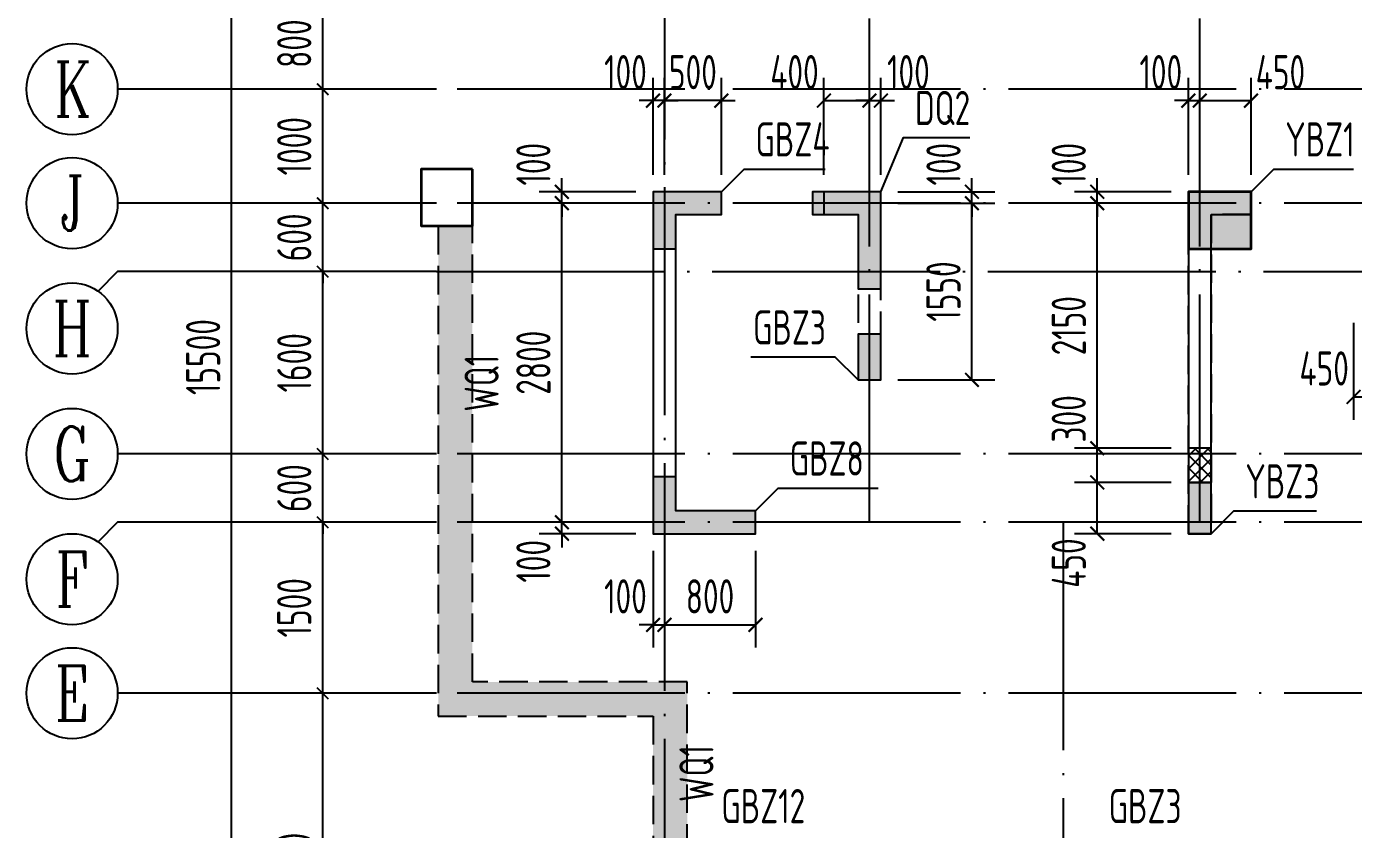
# Model space of a CAD drawing. Extents: x -812054 to 22247, y -644080 to 1003627.
# Drawn here: x -485856 to -474207, y -146576 to -139531 of the extents above; entities that cross this region are included whole.
import ezdxf
from ezdxf.enums import TextEntityAlignment as Align

# ---------------------------------------------------------------- set-up
doc = ezdxf.new("R2010")
doc.units = 0
doc.header["$LTSCALE"] = 1000
doc.linetypes.add('__DASH', pattern=[0.35, 0.25, -0.1])
doc.linetypes.add('DOTE', pattern=[2.42, 2, -0.2, 0.02, -0.2])
doc.layers.get('0').update_dxf_attribs({"linetype": 'CONTINUOUS'})
doc.layers.get('DEFPOINTS').update_dxf_attribs({"linetype": 'CONTINUOUS'})
for name, color, linetype in [('0z-约束构件', 1, 'CONTINUOUS'), ('A-AXIS', 1, 'CONTINUOUS'), ('A-DOTE', 10, 'DOTE'), ('AXIS_NUM', 7, 'CONTINUOUS'), ('COLU_DE_TEXT', 7, 'CONTINUOUS'), ('LABEL', 1, 'CONTINUOUS'), ('S-Q墙填充', 252, 'CONTINUOUS'), ('S-Q墙实线', 6, 'CONTINUOUS'), ('S-Q墙标注', 3, 'CONTINUOUS'), ('S-X详图填充', 252, 'CONTINUOUS'), ('S-X详图实线', 4, 'CONTINUOUS'), ('S-Y一般标注', 3, 'CONTINUOUS'), ('S-Z柱实线', 6, 'CONTINUOUS')]:
    doc.layers.add(name, color=color, linetype=linetype)
doc.styles.add('TSSD_Axis', font='complex.shx', dxfattribs={"width": 0.7, "bigfont": 'hztxt.shx'})
doc.styles.add('TSSD_DIMENSION', font='Tssdeng.shx', dxfattribs={"width": 0.7, "bigfont": 'tssdchn.shx'})
doc.styles.add('TSSD_REIN', font='tssdeng.shx', dxfattribs={"width": 0.7, "height": 300, "bigfont": 'tssdchn.shx'})
doc.styles.add('结构文字', font='zstxt.shx', dxfattribs={"width": 0.7, "bigfont": 'zshz.shx'})
doc.dimstyles.new('STRUCK', dxfattribs={"dimtxt": 400, "dimasz": 121, "dimexe": 200, "dimexo": 150, "dimgap": 115, "dimtad": 1, "dimdec": 0, "dimdsep": 46, "dimtxsty": '结构文字', "dimblk": 'ARCHTICK', "dimcen": 400, "dimclrd": 3, "dimclre": 3, "dimclrt": 7, "dimadec": 0, "dimazin": 0, "dimtfac": 1, "dimtdec": 0, "dimtix": 1, "dimtmove": 2, "dimatfit": 3, "dimldrblk": '_DIMX', "dimfxl": 1, "dimtolj": 1, "dimtzin": 0, "dimarcsym": 0})
doc.dimstyles.new('TSSD_100_100', dxfattribs={"dimtxt": 300, "dimasz": 100, "dimexe": 100, "dimexo": 250, "dimgap": 100, "dimtad": 1, "dimdec": 0, "dimzin": 0, "dimdsep": 46, "dimtxsty": 'TSSD_DIMENSION', "dimblk": 'ARCHTICK', "dimcen": 0, "dimdle": 100, "dimclrt": 7, "dimadec": 0, "dimazin": 0, "dimtfac": 1, "dimtdec": 0, "dimtix": 1, "dimtmove": 2, "dimatfit": 3, "dimldrblk": 'ARCHTICK', "dimfxl": 1, "dimtolj": 1, "dimtzin": 0, "dimarcsym": 0})

# ---------------------------------------------------------------- blocks, each defined once
blk = doc.blocks.new('ts_axno')
at = {"color": 0, "linetype": 'ByBlock', "lineweight": -2}
blk.add_circle((0, 0), 0.5, dxfattribs=at)
at = {"color": 0, "linetype": 'ByBlock', "lineweight": -2, "style": 'TSSD_Axis', "width": 0.7}
blk.add_attdef('A', text='', height=0.6, dxfattribs=at).set_placement((0, 0), align=Align.MIDDLE_CENTER)
blk = doc.blocks.new('_ArchTick')
at = {"color": 0, "linetype": 'ByBlock', "const_width": 0.15}
blk.add_lwpolyline([(-0.5, -0.5), (0.5, 0.5)], dxfattribs=at)
blk = doc.blocks.new('*D363')
at = {"layer": 'DEFPOINTS', "color": 0, "transparency": 16777216}
for p in [(205139, 71404), (206139, 71404), (206139, 69904)]:
    blk.add_point(p, dxfattribs=at)
at = {"layer": 'S-Y一般标注', "color": 0, "lineweight": -2, "transparency": 16777216}
for p, q in [((205139, 69804), (205139, 71504)), ((205889, 71404), (205039, 71404)), ((205889, 69904), (205039, 69904))]:
    blk.add_line(p, q, dxfattribs=at)
at = {"layer": 'S-Y一般标注', "color": 0, "lineweight": -2, "transparency": 16777216, "xscale": 100, "yscale": 100, "zscale": 100}
for p, rotation in [((205139, 71404), 90), ((205139, 69904), 270)]:
    blk.add_blockref('_ArchTick', p, dxfattribs=dict(at, rotation=rotation))
at = {"layer": 'S-Y一般标注', "color": 7, "transparency": 16777216, "insert": (204889, 70654), "char_height": 300, "attachment_point": 5, "rotation": 90, "style": 'TSSD_DIMENSION'}
blk.add_mtext('\\A1;1500', dxfattribs=at)
blk = doc.blocks.new('*D364')
at = {"layer": 'DEFPOINTS', "color": 0, "transparency": 16777216}
for p in [(205139, 72004), (206139, 72004), (206139, 71404)]:
    blk.add_point(p, dxfattribs=at)
at = {"layer": 'S-Y一般标注', "color": 0, "lineweight": -2, "transparency": 16777216}
for p, q in [((205889, 72004), (205039, 72004)), ((205139, 72004), (205139, 72104)), ((205139, 71404), (205139, 72004)), ((205889, 71404), (205039, 71404)), ((205139, 71404), (205139, 71304))]:
    blk.add_line(p, q, dxfattribs=at)
at = {"layer": 'S-Y一般标注', "color": 0, "lineweight": -2, "transparency": 16777216, "xscale": 100, "yscale": 100, "zscale": 100}
for p, rotation in [((205139, 72004), 270), ((205139, 71404), 90)]:
    blk.add_blockref('_ArchTick', p, dxfattribs=dict(at, rotation=rotation))
at = {"layer": 'S-Y一般标注', "color": 7, "transparency": 16777216, "insert": (204889, 71704), "char_height": 300, "attachment_point": 5, "rotation": 90, "style": 'TSSD_DIMENSION'}
blk.add_mtext('\\A1;600', dxfattribs=at)
blk = doc.blocks.new('*D365')
at = {"layer": 'DEFPOINTS', "color": 0, "transparency": 16777216}
for p in [(205139, 73604), (206139, 73604), (206139, 72004)]:
    blk.add_point(p, dxfattribs=at)
at = {"layer": 'S-Y一般标注', "color": 0, "lineweight": -2, "transparency": 16777216}
for p, q in [((205139, 71904), (205139, 73704)), ((205889, 73604), (205039, 73604)), ((205889, 72004), (205039, 72004))]:
    blk.add_line(p, q, dxfattribs=at)
at = {"layer": 'S-Y一般标注', "color": 0, "lineweight": -2, "transparency": 16777216, "xscale": 100, "yscale": 100, "zscale": 100}
for p, rotation in [((205139, 73604), 90), ((205139, 72004), 270)]:
    blk.add_blockref('_ArchTick', p, dxfattribs=dict(at, rotation=rotation))
at = {"layer": 'S-Y一般标注', "color": 7, "transparency": 16777216, "insert": (204889, 72804), "char_height": 300, "attachment_point": 5, "rotation": 90, "style": 'TSSD_DIMENSION'}
blk.add_mtext('\\A1;1600', dxfattribs=at)
blk = doc.blocks.new('*D366')
at = {"layer": 'DEFPOINTS', "color": 0, "transparency": 16777216}
for p in [(205139, 74204), (206139, 74204), (206139, 73604)]:
    blk.add_point(p, dxfattribs=at)
at = {"layer": 'S-Y一般标注', "color": 0, "lineweight": -2, "transparency": 16777216}
for p, q in [((205139, 74204), (205139, 74304)), ((205889, 74204), (205039, 74204)), ((205139, 73604), (205139, 74204)), ((205889, 73604), (205039, 73604)), ((205139, 73604), (205139, 73504))]:
    blk.add_line(p, q, dxfattribs=at)
at = {"layer": 'S-Y一般标注', "color": 0, "lineweight": -2, "transparency": 16777216, "xscale": 100, "yscale": 100, "zscale": 100}
for p, rotation in [((205139, 74204), 270), ((205139, 73604), 90)]:
    blk.add_blockref('_ArchTick', p, dxfattribs=dict(at, rotation=rotation))
at = {"layer": 'S-Y一般标注', "color": 7, "transparency": 16777216, "insert": (204889, 73904), "char_height": 300, "attachment_point": 5, "rotation": 90, "style": 'TSSD_DIMENSION'}
blk.add_mtext('\\A1;600', dxfattribs=at)
blk = doc.blocks.new('*D367')
at = {"layer": 'DEFPOINTS', "color": 0, "transparency": 16777216}
for p in [(205139, 75204), (206139, 75204), (206139, 74204)]:
    blk.add_point(p, dxfattribs=at)
at = {"layer": 'S-Y一般标注', "color": 0, "lineweight": -2, "transparency": 16777216}
for p, q in [((205139, 74104), (205139, 75304)), ((205889, 75204), (205039, 75204)), ((205889, 74204), (205039, 74204))]:
    blk.add_line(p, q, dxfattribs=at)
at = {"layer": 'S-Y一般标注', "color": 0, "lineweight": -2, "transparency": 16777216, "xscale": 100, "yscale": 100, "zscale": 100}
for p, rotation in [((205139, 75204), 90), ((205139, 74204), 270)]:
    blk.add_blockref('_ArchTick', p, dxfattribs=dict(at, rotation=rotation))
at = {"layer": 'S-Y一般标注', "color": 7, "transparency": 16777216, "insert": (204889, 74704), "char_height": 300, "attachment_point": 5, "rotation": 90, "style": 'TSSD_DIMENSION'}
blk.add_mtext('\\A1;1000', dxfattribs=at)
blk = doc.blocks.new('*D368')
at = {"layer": 'DEFPOINTS', "color": 0, "transparency": 16777216}
for p in [(204339, 80604), (206139, 80604), (206139, 65104)]:
    blk.add_point(p, dxfattribs=at)
at = {"layer": 'S-Y一般标注', "color": 0, "lineweight": -2, "transparency": 16777216}
for p, q in [((204339, 65004), (204339, 80704)), ((205889, 80604), (204239, 80604)), ((205889, 65104), (204239, 65104))]:
    blk.add_line(p, q, dxfattribs=at)
at = {"layer": 'S-Y一般标注', "color": 0, "lineweight": -2, "transparency": 16777216, "xscale": 100, "yscale": 100, "zscale": 100}
for p, rotation in [((204339, 80604), 90), ((204339, 65104), 270)]:
    blk.add_blockref('_ArchTick', p, dxfattribs=dict(at, rotation=rotation))
at = {"layer": 'S-Y一般标注', "color": 7, "transparency": 16777216, "insert": (204089, 72854), "char_height": 300, "attachment_point": 5, "rotation": 90, "style": 'TSSD_DIMENSION'}
blk.add_mtext('\\A1;15500', dxfattribs=at)
blk = doc.blocks.new('*D369')
at = {"layer": 'DEFPOINTS', "color": 0, "transparency": 16777216}
for p in [(205139, 76004), (206139, 76004), (206139, 75204)]:
    blk.add_point(p, dxfattribs=at)
at = {"layer": 'S-Y一般标注', "color": 0, "lineweight": -2, "transparency": 16777216}
for p, q in [((205139, 75104), (205139, 76104)), ((205889, 76004), (205039, 76004)), ((205889, 75204), (205039, 75204))]:
    blk.add_line(p, q, dxfattribs=at)
at = {"layer": 'S-Y一般标注', "color": 0, "lineweight": -2, "transparency": 16777216, "xscale": 100, "yscale": 100, "zscale": 100}
for p, rotation in [((205139, 76004), 90), ((205139, 75204), 270)]:
    blk.add_blockref('_ArchTick', p, dxfattribs=dict(at, rotation=rotation))
at = {"layer": 'S-Y一般标注', "color": 7, "transparency": 16777216, "insert": (204889, 75604), "char_height": 300, "attachment_point": 5, "rotation": 90, "style": 'TSSD_DIMENSION'}
blk.add_mtext('\\A1;800', dxfattribs=at)
blk = doc.blocks.new('*D373')
at = {"layer": 'DEFPOINTS', "color": 0, "transparency": 16777216}
for p in [(205139, 69904), (206139, 69904), (206139, 66904)]:
    blk.add_point(p, dxfattribs=at)
at = {"layer": 'S-Y一般标注', "color": 0, "lineweight": -2, "transparency": 16777216}
for p, q in [((205889, 69904), (205039, 69904)), ((205139, 66804), (205139, 70004)), ((205889, 66904), (205039, 66904))]:
    blk.add_line(p, q, dxfattribs=at)
at = {"layer": 'S-Y一般标注', "color": 0, "lineweight": -2, "transparency": 16777216, "xscale": 100, "yscale": 100, "zscale": 100}
for p, rotation in [((205139, 69904), 90), ((205139, 66904), 270)]:
    blk.add_blockref('_ArchTick', p, dxfattribs=dict(at, rotation=rotation))
at = {"layer": 'S-Y一般标注', "color": 7, "transparency": 16777216, "insert": (204889, 68404), "char_height": 300, "attachment_point": 5, "rotation": 90, "style": 'TSSD_DIMENSION'}
blk.add_mtext('\\A1;3000', dxfattribs=at)
blk = doc.blocks.new('*D646')
at = {"layer": 'DEFPOINTS', "color": 0, "transparency": 16777216}
for p in [(-481156, -143881), (-480356, -143881), (-480356, -143981)]:
    blk.add_point(p, dxfattribs=at)
at = {"layer": 'S-Q墙标注', "color": 3, "lineweight": -2, "transparency": 16777216}
for p, q in [((-481156, -143881), (-481156, -143760)), ((-480506, -143881), (-481356, -143881)), ((-480506, -143981), (-481356, -143981)), ((-481156, -143981), (-481156, -143881)), ((-481156, -143981), (-481156, -144102))]:
    blk.add_line(p, q, dxfattribs=at)
at = {"layer": 'S-Q墙标注', "color": 3, "lineweight": -2, "transparency": 16777216, "xscale": 121, "yscale": 121, "zscale": 121}
for p, rotation in [((-481156, -143881), 270), ((-481156, -143981), 90)]:
    blk.add_blockref('_ArchTick', p, dxfattribs=dict(at, rotation=rotation))
at = {"layer": 'S-Q墙标注', "color": 7, "transparency": 16777216, "insert": (-481406, -144223), "char_height": 300, "attachment_point": 5, "rotation": 90, "style": 'TSSD_REIN'}
blk.add_mtext('\\A1;100', dxfattribs=at)
blk = doc.blocks.new('_DIMX')
blk.add_line((-150, 0), (150, 0))
at = {"const_width": 50}
blk.add_lwpolyline([(-70, -70), (70, 70)], dxfattribs=at)
blk = doc.blocks.new('*D647')
at = {"layer": 'DEFPOINTS', "color": 0, "transparency": 16777216}
for p in [(-481156, -141081), (-480356, -141081), (-480356, -143881)]:
    blk.add_point(p, dxfattribs=at)
at = {"layer": 'S-Q墙标注', "color": 3, "lineweight": -2, "transparency": 16777216}
for p, q in [((-480506, -141081), (-481356, -141081)), ((-481156, -143881), (-481156, -141081)), ((-480506, -143881), (-481356, -143881))]:
    blk.add_line(p, q, dxfattribs=at)
at = {"layer": 'S-Q墙标注', "color": 3, "lineweight": -2, "transparency": 16777216, "xscale": 121, "yscale": 121, "zscale": 121}
for p, rotation in [((-481156, -141081), 90), ((-481156, -143881), 270)]:
    blk.add_blockref('_ArchTick', p, dxfattribs=dict(at, rotation=rotation))
at = {"layer": 'S-Q墙标注', "color": 7, "transparency": 16777216, "insert": (-481406, -142481), "char_height": 300, "attachment_point": 5, "rotation": 90, "style": 'TSSD_REIN'}
blk.add_mtext('\\A1;2800', dxfattribs=at)
blk = doc.blocks.new('*D648')
at = {"layer": 'DEFPOINTS', "color": 0, "transparency": 16777216}
for p in [(-481156, -140981), (-480356, -140981), (-480356, -141081)]:
    blk.add_point(p, dxfattribs=at)
at = {"layer": 'S-Q墙标注', "color": 3, "lineweight": -2, "transparency": 16777216}
for p, q in [((-481156, -140981), (-481156, -140860)), ((-480506, -140981), (-481356, -140981)), ((-481156, -141081), (-481156, -140981)), ((-480506, -141081), (-481356, -141081)), ((-481156, -141081), (-481156, -141202))]:
    blk.add_line(p, q, dxfattribs=at)
at = {"layer": 'S-Q墙标注', "color": 3, "lineweight": -2, "transparency": 16777216, "xscale": 121, "yscale": 121, "zscale": 121}
for p, rotation in [((-481156, -140981), 270), ((-481156, -141081), 90)]:
    blk.add_blockref('_ArchTick', p, dxfattribs=dict(at, rotation=rotation))
at = {"layer": 'S-Q墙标注', "color": 7, "transparency": 16777216, "insert": (-481406, -140739), "char_height": 300, "attachment_point": 5, "rotation": 90, "style": 'TSSD_REIN'}
blk.add_mtext('\\A1;100', dxfattribs=at)
blk = doc.blocks.new('*D649')
at = {"layer": 'DEFPOINTS', "color": 0, "transparency": 16777216}
for p in [(-480356, -143981), (-480256, -143981), (-480256, -144781)]:
    blk.add_point(p, dxfattribs=at)
at = {"layer": 'S-Q墙标注', "color": 3, "lineweight": -2, "transparency": 16777216}
for p, q in [((-480356, -144131), (-480356, -144981)), ((-480256, -144131), (-480256, -144981)), ((-480356, -144781), (-480477, -144781)), ((-480356, -144781), (-480256, -144781)), ((-480256, -144781), (-480135, -144781))]:
    blk.add_line(p, q, dxfattribs=at)
at = {"layer": 'S-Q墙标注', "color": 3, "lineweight": -2, "transparency": 16777216, "xscale": 121, "yscale": 121, "zscale": 121}
blk.add_blockref('_ArchTick', (-480356, -144781), dxfattribs=at)
at = {"layer": 'S-Q墙标注', "color": 3, "lineweight": -2, "transparency": 16777216, "xscale": 121, "yscale": 121, "zscale": 121, "rotation": 180}
blk.add_blockref('_ArchTick', (-480256, -144781), dxfattribs=at)
at = {"layer": 'S-Q墙标注', "color": 7, "transparency": 16777216, "insert": (-480598, -144531), "char_height": 300, "attachment_point": 5, "style": 'TSSD_REIN'}
blk.add_mtext('\\A1;100', dxfattribs=at)
blk = doc.blocks.new('*D650')
at = {"layer": 'DEFPOINTS', "color": 0, "transparency": 16777216}
for p in [(-480256, -143981), (-479456, -143981), (-479456, -144781)]:
    blk.add_point(p, dxfattribs=at)
at = {"layer": 'S-Q墙标注', "color": 3, "lineweight": -2, "transparency": 16777216}
for p, q in [((-480256, -144131), (-480256, -144981)), ((-479456, -144131), (-479456, -144981)), ((-480256, -144781), (-479456, -144781))]:
    blk.add_line(p, q, dxfattribs=at)
at = {"layer": 'S-Q墙标注', "color": 3, "lineweight": -2, "transparency": 16777216, "xscale": 121, "yscale": 121, "zscale": 121, "rotation": 180}
blk.add_blockref('_ArchTick', (-480256, -144781), dxfattribs=at)
at = {"layer": 'S-Q墙标注', "color": 3, "lineweight": -2, "transparency": 16777216, "xscale": 121, "yscale": 121, "zscale": 121}
blk.add_blockref('_ArchTick', (-479456, -144781), dxfattribs=at)
at = {"layer": 'S-Q墙标注', "color": 7, "transparency": 16777216, "insert": (-479856, -144531), "char_height": 300, "attachment_point": 5, "style": 'TSSD_REIN'}
blk.add_mtext('\\A1;800', dxfattribs=at)
blk = doc.blocks.new('*D653')
at = {"layer": 'DEFPOINTS', "color": 0, "transparency": 16777216}
for p in [(-480256, -140181), (-480256, -140981), (-479756, -140981)]:
    blk.add_point(p, dxfattribs=at)
at = {"layer": 'S-Q墙标注', "color": 3, "lineweight": -2, "transparency": 16777216}
for p, q in [((-480256, -140831), (-480256, -139981)), ((-479756, -140831), (-479756, -139981)), ((-480256, -140181), (-480377, -140181)), ((-479756, -140181), (-480256, -140181)), ((-479756, -140181), (-479635, -140181))]:
    blk.add_line(p, q, dxfattribs=at)
at = {"layer": 'S-Q墙标注', "color": 3, "lineweight": -2, "transparency": 16777216, "xscale": 121, "yscale": 121, "zscale": 121}
blk.add_blockref('_ArchTick', (-480256, -140181), dxfattribs=at)
at = {"layer": 'S-Q墙标注', "color": 3, "lineweight": -2, "transparency": 16777216, "xscale": 121, "yscale": 121, "zscale": 121, "rotation": 180}
blk.add_blockref('_ArchTick', (-479756, -140181), dxfattribs=at)
at = {"layer": 'S-Q墙标注', "color": 7, "transparency": 16777216, "insert": (-480006, -139931), "char_height": 300, "attachment_point": 5, "style": 'TSSD_REIN'}
blk.add_mtext('\\A1;500', dxfattribs=at)
blk = doc.blocks.new('*D654')
at = {"layer": 'DEFPOINTS', "color": 0, "transparency": 16777216}
for p in [(-480356, -140181), (-480356, -140981), (-480256, -140981)]:
    blk.add_point(p, dxfattribs=at)
at = {"layer": 'S-Q墙标注', "color": 3, "lineweight": -2, "transparency": 16777216}
for p, q in [((-480356, -140831), (-480356, -139981)), ((-480256, -140831), (-480256, -139981)), ((-480356, -140181), (-480477, -140181)), ((-480256, -140181), (-480356, -140181)), ((-480256, -140181), (-480135, -140181))]:
    blk.add_line(p, q, dxfattribs=at)
at = {"layer": 'S-Q墙标注', "color": 3, "lineweight": -2, "transparency": 16777216, "xscale": 121, "yscale": 121, "zscale": 121}
blk.add_blockref('_ArchTick', (-480356, -140181), dxfattribs=at)
at = {"layer": 'S-Q墙标注', "color": 3, "lineweight": -2, "transparency": 16777216, "xscale": 121, "yscale": 121, "zscale": 121, "rotation": 180}
blk.add_blockref('_ArchTick', (-480256, -140181), dxfattribs=at)
at = {"layer": 'S-Q墙标注', "color": 7, "transparency": 16777216, "insert": (-480598, -139931), "char_height": 300, "attachment_point": 5, "style": 'TSSD_REIN'}
blk.add_mtext('\\A1;100', dxfattribs=at)
blk = doc.blocks.new('*D665')
at = {"layer": 'DEFPOINTS', "color": 0, "transparency": 16777216}
for p in [(-478356, -141081), (-477556, -141081), (-478356, -142631)]:
    blk.add_point(p, dxfattribs=at)
at = {"layer": 'S-Q墙标注', "color": 3, "lineweight": -2, "transparency": 16777216}
for p, q in [((-478206, -141081), (-477356, -141081)), ((-477556, -142631), (-477556, -141081)), ((-478206, -142631), (-477356, -142631))]:
    blk.add_line(p, q, dxfattribs=at)
at = {"layer": 'S-Q墙标注', "color": 3, "lineweight": -2, "transparency": 16777216, "xscale": 121, "yscale": 121, "zscale": 121}
for p, rotation in [((-477556, -141081), 90), ((-477556, -142631), 270)]:
    blk.add_blockref('_ArchTick', p, dxfattribs=dict(at, rotation=rotation))
at = {"layer": 'S-Q墙标注', "color": 7, "transparency": 16777216, "insert": (-477806, -141856), "char_height": 300, "attachment_point": 5, "rotation": 90, "style": 'TSSD_REIN'}
blk.add_mtext('\\A1;1550', dxfattribs=at)
blk = doc.blocks.new('*D666')
at = {"layer": 'DEFPOINTS', "color": 0, "transparency": 16777216}
for p in [(-478356, -140981), (-477556, -140981), (-478356, -141081)]:
    blk.add_point(p, dxfattribs=at)
at = {"layer": 'S-Q墙标注', "color": 3, "lineweight": -2, "transparency": 16777216}
for p, q in [((-477556, -140981), (-477556, -140860)), ((-478206, -140981), (-477356, -140981)), ((-477556, -141081), (-477556, -140981)), ((-478206, -141081), (-477356, -141081)), ((-477556, -141081), (-477556, -141202))]:
    blk.add_line(p, q, dxfattribs=at)
at = {"layer": 'S-Q墙标注', "color": 3, "lineweight": -2, "transparency": 16777216, "xscale": 121, "yscale": 121, "zscale": 121}
for p, rotation in [((-477556, -140981), 270), ((-477556, -141081), 90)]:
    blk.add_blockref('_ArchTick', p, dxfattribs=dict(at, rotation=rotation))
at = {"layer": 'S-Q墙标注', "color": 7, "transparency": 16777216, "insert": (-477806, -140739), "char_height": 300, "attachment_point": 5, "rotation": 90, "style": 'TSSD_REIN'}
blk.add_mtext('\\A1;100', dxfattribs=at)
blk = doc.blocks.new('*D667')
at = {"layer": 'DEFPOINTS', "color": 0, "transparency": 16777216}
for p in [(-478456, -140181), (-478856, -140981), (-478456, -140981)]:
    blk.add_point(p, dxfattribs=at)
at = {"layer": 'S-Q墙标注', "color": 3, "lineweight": -2, "transparency": 16777216}
for p, q in [((-478856, -140831), (-478856, -139981)), ((-478456, -140831), (-478456, -139981)), ((-478856, -140181), (-478456, -140181))]:
    blk.add_line(p, q, dxfattribs=at)
at = {"layer": 'S-Q墙标注', "color": 3, "lineweight": -2, "transparency": 16777216, "xscale": 121, "yscale": 121, "zscale": 121, "rotation": 180}
blk.add_blockref('_ArchTick', (-478856, -140181), dxfattribs=at)
at = {"layer": 'S-Q墙标注', "color": 3, "lineweight": -2, "transparency": 16777216, "xscale": 121, "yscale": 121, "zscale": 121}
blk.add_blockref('_ArchTick', (-478456, -140181), dxfattribs=at)
at = {"layer": 'S-Q墙标注', "color": 7, "transparency": 16777216, "insert": (-479114, -139931), "char_height": 300, "attachment_point": 5, "style": 'TSSD_REIN'}
blk.add_mtext('\\A1;400', dxfattribs=at)
blk = doc.blocks.new('*D668')
at = {"layer": 'DEFPOINTS', "color": 0, "transparency": 16777216}
for p in [(-478356, -140181), (-478456, -140981), (-478356, -140981)]:
    blk.add_point(p, dxfattribs=at)
at = {"layer": 'S-Q墙标注', "color": 3, "lineweight": -2, "transparency": 16777216}
for p, q in [((-478456, -140831), (-478456, -139981)), ((-478356, -140831), (-478356, -139981)), ((-478456, -140181), (-478577, -140181)), ((-478456, -140181), (-478356, -140181)), ((-478356, -140181), (-478235, -140181))]:
    blk.add_line(p, q, dxfattribs=at)
at = {"layer": 'S-Q墙标注', "color": 3, "lineweight": -2, "transparency": 16777216, "xscale": 121, "yscale": 121, "zscale": 121}
blk.add_blockref('_ArchTick', (-478456, -140181), dxfattribs=at)
at = {"layer": 'S-Q墙标注', "color": 3, "lineweight": -2, "transparency": 16777216, "xscale": 121, "yscale": 121, "zscale": 121, "rotation": 180}
blk.add_blockref('_ArchTick', (-478356, -140181), dxfattribs=at)
at = {"layer": 'S-Q墙标注', "color": 7, "transparency": 16777216, "insert": (-478114, -139931), "char_height": 300, "attachment_point": 5, "style": 'TSSD_REIN'}
blk.add_mtext('\\A1;100', dxfattribs=at)
blk = doc.blocks.new('*D669')
at = {"layer": 'DEFPOINTS', "color": 0, "transparency": 16777216}
for p in [(-476456, -143531), (-475656, -143531), (-475656, -143981)]:
    blk.add_point(p, dxfattribs=at)
at = {"layer": 'S-Q墙标注', "color": 3, "lineweight": -2, "transparency": 16777216}
for p, q in [((-475806, -143531), (-476656, -143531)), ((-476456, -143981), (-476456, -143531)), ((-475806, -143981), (-476656, -143981))]:
    blk.add_line(p, q, dxfattribs=at)
at = {"layer": 'S-Q墙标注', "color": 3, "lineweight": -2, "transparency": 16777216, "xscale": 121, "yscale": 121, "zscale": 121}
for p, rotation in [((-476456, -143531), 90), ((-476456, -143981), 270)]:
    blk.add_blockref('_ArchTick', p, dxfattribs=dict(at, rotation=rotation))
at = {"layer": 'S-Q墙标注', "color": 7, "transparency": 16777216, "insert": (-476706, -144239), "char_height": 300, "attachment_point": 5, "rotation": 90, "style": 'TSSD_REIN'}
blk.add_mtext('\\A1;450', dxfattribs=at)
blk = doc.blocks.new('*D670')
at = {"layer": 'DEFPOINTS', "color": 0, "transparency": 16777216}
for p in [(-476456, -140981), (-475656, -140981), (-475656, -141081)]:
    blk.add_point(p, dxfattribs=at)
at = {"layer": 'S-Q墙标注', "color": 3, "lineweight": -2, "transparency": 16777216}
for p, q in [((-476456, -140981), (-476456, -140860)), ((-475806, -140981), (-476656, -140981)), ((-476456, -141081), (-476456, -140981)), ((-475806, -141081), (-476656, -141081)), ((-476456, -141081), (-476456, -141202))]:
    blk.add_line(p, q, dxfattribs=at)
at = {"layer": 'S-Q墙标注', "color": 3, "lineweight": -2, "transparency": 16777216, "xscale": 121, "yscale": 121, "zscale": 121}
for p, rotation in [((-476456, -140981), 270), ((-476456, -141081), 90)]:
    blk.add_blockref('_ArchTick', p, dxfattribs=dict(at, rotation=rotation))
at = {"layer": 'S-Q墙标注', "color": 7, "transparency": 16777216, "insert": (-476706, -140739), "char_height": 300, "attachment_point": 5, "rotation": 90, "style": 'TSSD_REIN'}
blk.add_mtext('\\A1;100', dxfattribs=at)
blk = doc.blocks.new('*D671')
at = {"layer": 'DEFPOINTS', "color": 0, "transparency": 16777216}
for p in [(-475556, -140181), (-475656, -140981), (-475556, -140981)]:
    blk.add_point(p, dxfattribs=at)
at = {"layer": 'S-Q墙标注', "color": 3, "lineweight": -2, "transparency": 16777216}
for p, q in [((-475656, -140831), (-475656, -139981)), ((-475556, -140831), (-475556, -139981)), ((-475656, -140181), (-475777, -140181)), ((-475656, -140181), (-475556, -140181)), ((-475556, -140181), (-475435, -140181))]:
    blk.add_line(p, q, dxfattribs=at)
at = {"layer": 'S-Q墙标注', "color": 3, "lineweight": -2, "transparency": 16777216, "xscale": 121, "yscale": 121, "zscale": 121}
blk.add_blockref('_ArchTick', (-475656, -140181), dxfattribs=at)
at = {"layer": 'S-Q墙标注', "color": 3, "lineweight": -2, "transparency": 16777216, "xscale": 121, "yscale": 121, "zscale": 121, "rotation": 180}
blk.add_blockref('_ArchTick', (-475556, -140181), dxfattribs=at)
at = {"layer": 'S-Q墙标注', "color": 7, "transparency": 16777216, "insert": (-475898, -139931), "char_height": 300, "attachment_point": 5, "style": 'TSSD_REIN'}
blk.add_mtext('\\A1;100', dxfattribs=at)
blk = doc.blocks.new('*D672')
at = {"layer": 'DEFPOINTS', "color": 0, "transparency": 16777216}
for p in [(-475106, -140181), (-475556, -140981), (-475106, -140981)]:
    blk.add_point(p, dxfattribs=at)
at = {"layer": 'S-Q墙标注', "color": 3, "lineweight": -2, "transparency": 16777216}
for p, q in [((-475556, -140831), (-475556, -139981)), ((-475106, -140831), (-475106, -139981)), ((-475556, -140181), (-475106, -140181))]:
    blk.add_line(p, q, dxfattribs=at)
at = {"layer": 'S-Q墙标注', "color": 3, "lineweight": -2, "transparency": 16777216, "xscale": 121, "yscale": 121, "zscale": 121, "rotation": 180}
blk.add_blockref('_ArchTick', (-475556, -140181), dxfattribs=at)
at = {"layer": 'S-Q墙标注', "color": 3, "lineweight": -2, "transparency": 16777216, "xscale": 121, "yscale": 121, "zscale": 121}
blk.add_blockref('_ArchTick', (-475106, -140181), dxfattribs=at)
at = {"layer": 'S-Q墙标注', "color": 7, "transparency": 16777216, "insert": (-474848, -139931), "char_height": 300, "attachment_point": 5, "style": 'TSSD_REIN'}
blk.add_mtext('\\A1;450', dxfattribs=at)
blk = doc.blocks.new('*D675')
at = {"layer": 'DEFPOINTS', "color": 0, "transparency": 16777216}
for p in [(-474206, -141981), (-473756, -141981), (-473756, -142781)]:
    blk.add_point(p, dxfattribs=at)
at = {"layer": 'S-Q墙标注', "color": 3, "lineweight": -2, "transparency": 16777216}
for p, q in [((-474206, -142131), (-474206, -142981)), ((-473756, -142131), (-473756, -142981)), ((-474206, -142781), (-473756, -142781))]:
    blk.add_line(p, q, dxfattribs=at)
at = {"layer": 'S-Q墙标注', "color": 3, "lineweight": -2, "transparency": 16777216, "xscale": 121, "yscale": 121, "zscale": 121, "rotation": 180}
blk.add_blockref('_ArchTick', (-474206, -142781), dxfattribs=at)
at = {"layer": 'S-Q墙标注', "color": 3, "lineweight": -2, "transparency": 16777216, "xscale": 121, "yscale": 121, "zscale": 121}
blk.add_blockref('_ArchTick', (-473756, -142781), dxfattribs=at)
at = {"layer": 'S-Q墙标注', "color": 7, "transparency": 16777216, "insert": (-474464, -142531), "char_height": 300, "attachment_point": 5, "style": 'TSSD_REIN'}
blk.add_mtext('\\A1;450', dxfattribs=at)
blk = doc.blocks.new('*D1257')
at = {"layer": 'DEFPOINTS', "color": 0, "transparency": 16777216}
for p in [(-476456, -143231), (-475656, -143231), (-475656, -143531)]:
    blk.add_point(p, dxfattribs=at)
at = {"layer": 'S-Q墙标注', "color": 3, "lineweight": -2, "transparency": 16777216}
for p, q in [((-475806, -143231), (-476656, -143231)), ((-476456, -143531), (-476456, -143231)), ((-475806, -143531), (-476656, -143531))]:
    blk.add_line(p, q, dxfattribs=at)
at = {"layer": 'S-Q墙标注', "color": 3, "lineweight": -2, "transparency": 16777216, "xscale": 121, "yscale": 121, "zscale": 121}
for p, rotation in [((-476456, -143231), 90), ((-476456, -143531), 270)]:
    blk.add_blockref('_ArchTick', p, dxfattribs=dict(at, rotation=rotation))
at = {"layer": 'S-Q墙标注', "color": 7, "transparency": 16777216, "insert": (-476706, -142973), "char_height": 300, "attachment_point": 5, "rotation": 90, "style": 'TSSD_REIN'}
blk.add_mtext('\\A1;300', dxfattribs=at)
blk = doc.blocks.new('*D1258')
at = {"layer": 'DEFPOINTS', "color": 0, "transparency": 16777216}
for p in [(-476456, -141081), (-475656, -141081), (-475656, -143231)]:
    blk.add_point(p, dxfattribs=at)
at = {"layer": 'S-Q墙标注', "color": 3, "lineweight": -2, "transparency": 16777216}
for p, q in [((-475806, -141081), (-476656, -141081)), ((-476456, -143231), (-476456, -141081)), ((-475806, -143231), (-476656, -143231))]:
    blk.add_line(p, q, dxfattribs=at)
at = {"layer": 'S-Q墙标注', "color": 3, "lineweight": -2, "transparency": 16777216, "xscale": 121, "yscale": 121, "zscale": 121}
for p, rotation in [((-476456, -141081), 90), ((-476456, -143231), 270)]:
    blk.add_blockref('_ArchTick', p, dxfattribs=dict(at, rotation=rotation))
at = {"layer": 'S-Q墙标注', "color": 7, "transparency": 16777216, "insert": (-476706, -142156), "char_height": 300, "attachment_point": 5, "rotation": 90, "style": 'TSSD_REIN'}
blk.add_mtext('\\A1;2150', dxfattribs=at)
blk = doc.blocks.new('20210812.03353967')
at = {"layer": 'A-AXIS'}
for p, q in [((-216570.9, -49552.1), (-219370.9, -49552.1)), ((-216570.9, -50552.1), (-219370.9, -50552.1)), ((-219370.9, -51151.8), (-219542.5, -51323.4)), ((-216570.9, -51151.8), (-219370.9, -51151.8)), ((-216570.9, -52752.1), (-219370.9, -52752.1)), ((-219370.9, -53352.1), (-219542.5, -53523.7)), ((-216570.9, -53352.1), (-219370.9, -53352.1)), ((-216570.9, -54852.1), (-219370.9, -54852.1))]:
    blk.add_line(p, q, dxfattribs=at)
at = {"layer": 'A-DOTE'}
for p, q in [((-214570.9, -43152.1), (-214570.9, -60652.1)), ((-212770.9, -53352.1), (-212770.9, -43152.1)), ((-209870.9, -53352.1), (-209870.9, -43152.1)), ((-163570.9, -49552.1), (-216570.9, -49552.1)), ((-163570.9, -50552.1), (-216570.9, -50552.1)), ((-216570.9, -51151.8), (-163570.9, -51151.8)), ((-163570.9, -52752.1), (-216570.9, -52752.1)), ((-163570.9, -53352.1), (-216570.9, -53352.1)), ((-211070.9, -53352.1), (-211070.9, -60652.1)), ((-163570.9, -54852.1), (-216570.9, -54852.1))]:
    blk.add_line(p, q, dxfattribs=at)
at = {"layer": 'A-AXIS'}
ref = blk.add_blockref('ts_axno', (-219770.9, -49552.1), dxfattribs=dict(at, xscale=800, yscale=800, zscale=800))
ref.add_attrib('G', 'K', dxfattribs={"layer": 'AXIS_NUM', "height": 480, "style": 'TSSD_Axis', "width": 0.7}).set_placement((-219770.9, -49552.1), align=Align.MIDDLE_CENTER)
ref = blk.add_blockref('ts_axno', (-219770.9, -50552.1), dxfattribs=dict(at, xscale=800, yscale=800, zscale=800))
ref.add_attrib('G', 'J', dxfattribs={"layer": 'AXIS_NUM', "height": 480, "style": 'TSSD_Axis', "width": 0.7}).set_placement((-219770.9, -50552.1), align=Align.MIDDLE_CENTER)
ref = blk.add_blockref('ts_axno', (-219770.9, -51651.8), dxfattribs=dict(at, xscale=800, yscale=800, zscale=800))
ref.add_attrib('C', 'H', dxfattribs={"layer": 'AXIS_NUM', "height": 480, "style": 'TSSD_Axis', "width": 0.7}).set_placement((-219770.9, -51651.8), align=Align.MIDDLE_CENTER)
ref = blk.add_blockref('ts_axno', (-219770.9, -52752.1), dxfattribs=dict(at, xscale=800, yscale=800, zscale=800))
ref.add_attrib('D', 'G', dxfattribs={"layer": 'AXIS_NUM', "height": 480, "style": 'TSSD_Axis', "width": 0.7}).set_placement((-219770.9, -52752.1), align=Align.MIDDLE_CENTER)
ref = blk.add_blockref('ts_axno', (-219770.9, -53852.1), dxfattribs=dict(at, xscale=800, yscale=800, zscale=800))
ref.add_attrib('C', 'F', dxfattribs={"layer": 'AXIS_NUM', "height": 480, "style": 'TSSD_Axis', "width": 0.7}).set_placement((-219770.9, -53852.1), align=Align.MIDDLE_CENTER)
ref = blk.add_blockref('ts_axno', (-219770.9, -54852.1), dxfattribs=dict(at, xscale=800, yscale=800, zscale=800))
ref.add_attrib('B', 'E', dxfattribs={"layer": 'AXIS_NUM', "height": 480, "style": 'TSSD_Axis', "width": 0.7}).set_placement((-219770.9, -54852.1), align=Align.MIDDLE_CENTER)
at = {"layer": 'S-Y一般标注'}
for base, p1, p2, picture, middle in [((-218370.9, -44152.1), (-216570.9, -59652.1), (-216570.9, -44152.1), '*D368', (-218620.9, -51902.1)), ((-217570.9, -48752.1), (-216570.9, -49552.1), (-216570.9, -48752.1), '*D369', (-217820.9, -49152.1)), ((-217570.9, -49552.1), (-216570.9, -50552.1), (-216570.9, -49552.1), '*D367', (-217820.9, -50052.1)), ((-217570.9, -50552.1), (-216570.9, -51151.8), (-216570.9, -50552.1), '*D366', (-217820.9, -50852)), ((-217570.9, -51151.8), (-216570.9, -52752.1), (-216570.9, -51151.8), '*D365', (-217820.9, -51952)), ((-217570.9, -52752.1), (-216570.9, -53352.1), (-216570.9, -52752.1), '*D364', (-217820.9, -53052.1)), ((-217570.9, -53352.1), (-216570.9, -54852.1), (-216570.9, -53352.1), '*D363', (-217820.9, -54102.1)), ((-217570.9, -54852.1), (-216570.9, -57852.1), (-216570.9, -54852.1), '*D373', (-217820.9, -56352.1))]:
    dim = blk.add_linear_dim(base=base, p1=p1, p2=p2, angle=90, dimstyle='TSSD_100_100', dxfattribs=at)
    dim.commit()
    dim.dimension.update_dxf_attribs({"geometry": picture, "text_midpoint": middle, "insert": (-422709.7, -124756.3)})

msp = doc.modelspace()

# ---------------------------------------------------------------- hatches: boundary and pattern name
at = {"layer": '0z-约束构件'}
h = msp.add_hatch(dxfattribs=at)
h.set_pattern_fill('ANSI37', color=256, scale=25, style=0)
h.set_pattern_definition([(45, (-359525.99, -562728.835), (-56.126601, 56.126601), []), (135, (-359525.99, -562728.835), (-56.126601, -56.126601), [])])
h.paths.add_polyline_path([(-475656.03, -143531.04), (-475656.03, -143231.04), (-475456.03, -143231.04), (-475456.03, -143531.04)])
at = {"layer": 'S-Q墙填充'}
h = msp.add_hatch(dxfattribs=at)
h.set_pattern_fill('ARMORED', color=252, scale=30, style=0)
h.set_pattern_definition([(50, (-226609.78, -77846.11), (215.17805, -18.82564), [22.5, -247.5]), (355, (-226609.78, -77846.1), (-41.6254, 225.65764), [18, -198]), (100.4514, (-226591.85, -77847.68), (173.55281, 206.83186), [19.12206, -210.34263]), (46.1842, (-226609.78, -77786.1), (320.17231, -49.6557), [33.75, -371.25]), (96.6356, (-226583.1, -77790.25), (280.3988, 292.23536), [28.6831, -315.5139]), (351.1842, (-226609.8, -77786.1), (280.3986, 292.2356), [27, -297]), (21, (-226579.78, -77801.11), (179.07212, -120.78567), [22.5, -247.5]), (326, (-226579.78, -77801.1), (72.9946, 217.54501), [18, -198]), (71.4514, (-226564.86, -77811.18), (252.06679, 96.75915), [19.12206, -210.34263]), (37.5, (-226609.784, -77846.11), (3.647957, 99.868156), [0, -195.6, 0, -201, 0, -198.75]), (7.5, (-226609.78, -77846.11), (78.92086, 118.323514), [0, -114.6, 0, -191.1, 0, -75.75]), (327.5, (-226676.68, -77846.11), (160.14673, -6.766462), [0, -75, 0, -234, 0, -310.5]), (317.5, (-226706.68, -77846.11), (174.95585, 30.031495), [0, -97.5, 0, -155.4, 0, -220.5]), (45, (-226609.78, -77846.11), (-106.06602, 106.06602), [])])
h.paths.add_polyline_path([(-470855.99, -148031.19), (-471155.99, -148031.08), (-471155.99, -148181.17), (-480055.99, -148181.18), (-480055.99, -145281.04), (-481942.16, -145281.04), (-481942.16, -141281.04), (-482242.16, -141281.04), (-482242.16, -145581.04), (-480355.99, -145581.04), (-480356.03, -148481.04), (-471155.95, -148481.41), (-471155.99, -149681.05), (-464356.01, -149680.77), (-464356.02, -148481.17), (-446155.95, -148481.77), (-446155.95, -149681.05), (-439356.01, -149681.05), (-439356.01, -148481.04), (-430056.01, -148481.06), (-430056.01, -140981.04), (-430756, -140981.04), (-430756, -141181.04), (-430356, -141181.04), (-430356.01, -148181.04), (-439356.01, -148181.04), (-439356.01, -148031.05), (-439656.01, -148031.05), (-439656.04, -149381.05), (-445855.99, -149381.05), (-445855.99, -148031.05), (-446155.99, -148031.07), (-446155.97, -148181.04), (-464356.03, -148178.49), (-464356.01, -148031.08), (-464656.01, -148031.04), (-464656.01, -149381.05), (-470855.98, -149381.05)])
at = {"layer": 'S-X详图填充'}
h = msp.add_hatch(color=256, dxfattribs=at)
h.dxf.hatch_style = 1
h.paths.add_polyline_path([(-480356.04, -141481.04), (-480156.04, -141481.04), (-480156.04, -141181.04), (-479756.05, -141181.04), (-479756.05, -140981.04), (-480356.04, -140981.04)])
h = msp.add_hatch(color=256, dxfattribs=at)
h.dxf.hatch_style = 1
h.paths.add_polyline_path([(-478556.03, -141831.02), (-478356.03, -141831.02), (-478356.03, -140981.04), (-478955.95, -140981.05), (-478955.95, -141181.05), (-478556.03, -141181.04)])
h = msp.add_hatch(color=256, dxfattribs=at)
h.dxf.hatch_style = 1
h.paths.add_polyline_path([(-475656.03, -141481.04), (-475456.03, -141481.04), (-475106.03, -141481.04), (-475106.03, -140981.04), (-475656.03, -140981.04)])
h = msp.add_hatch(color=256, dxfattribs=at)
h.dxf.hatch_style = 1
h.paths.add_polyline_path([(-478356.03, -142231.02), (-478556.03, -142231.02), (-478556.03, -142631.02), (-478356.03, -142631.02)])
h = msp.add_hatch(color=256, dxfattribs=at)
h.dxf.hatch_style = 1
h.paths.add_polyline_path([(-480156.04, -143481.04), (-480356.04, -143481.04), (-480356.04, -143981.04), (-479456.04, -143981.04), (-479456.04, -143781.04), (-480156.04, -143781.04)])
h = msp.add_hatch(color=256, dxfattribs=at)
h.dxf.hatch_style = 1
h.paths.add_polyline_path([(-475456.03, -143531.04), (-475656.03, -143531.04), (-475656.03, -143981.04), (-475456.03, -143981.04)])

# ---------------------------------------------------------------- linework, layer by layer
at = {"layer": '0z-约束构件'}
msp.add_lwpolyline([(-475656.03, -143531.04), (-475456.03, -143531.04), (-475456.03, -143231.04), (-475656.03, -143231.04)], close=True, dxfattribs=at)
at = {"layer": 'LABEL'}
for points in [[(-478356.03, -140981.04), (-478156.03, -140505.5), (-477575.66, -140505.5)], [(-479756.05, -140981.04), (-479556.05, -140781.04), (-478844.8, -140781.04)], [(-475106.03, -140981.04), (-474906.03, -140781.04), (-474207.74, -140781.04)], [(-478556.03, -142631.02), (-478756.03, -142431.02), (-479498.39, -142431.02)], [(-479456.04, -143781.04), (-479256.04, -143581.04), (-478379.28, -143581.04)], [(-475456.03, -143981.04), (-475256.03, -143781.04), (-474530.12, -143781.04)]]:
    msp.add_lwpolyline(points, dxfattribs=at)
at = {"layer": 'S-Q墙实线', "linetype": '__DASH'}
for points in [[(-480356.04, -143981.04), (-479456.04, -143981.04), (-479456.04, -143781.04), (-480156.04, -143781.04), (-480156.04, -141181.04), (-479756.05, -141181.04), (-479756.05, -140981.04), (-480356.04, -140981.04)], [(-478356.03, -142631.02), (-478356.03, -140981.04), (-478955.95, -140981.05), (-478955.95, -141181.05), (-478556.03, -141181.04), (-478556.03, -142631.02)], [(-475106.03, -141181.04), (-475456.03, -141181.04), (-475456.03, -143981.04), (-475656.03, -143981.04), (-475656.03, -140981.04), (-475106.03, -140981.04)]]:
    msp.add_lwpolyline(points, close=True, dxfattribs=at)
at = {"layer": 'S-Q墙实线'}
for points in [[(-480156.04, -141181.04), (-479756.05, -141181.04), (-479756.05, -140981.04), (-480356.04, -140981.04), (-480356.04, -143981.04), (-479456.04, -143981.04), (-479456.04, -143781.04), (-480156.04, -143781.04)], [(-478855.95, -141181.05), (-478556.03, -141181.04), (-478556.03, -141831.02), (-478356.03, -141831.02), (-478356.03, -140981.04), (-478855.95, -140981.05)], [(-475456.03, -141181.04), (-475106.03, -141181.04), (-475106.03, -140981.04), (-475656.03, -140981.04), (-475656.03, -143981.04), (-475456.03, -143981.04)]]:
    msp.add_lwpolyline(points, close=True, dxfattribs=at)
at = {"layer": 'S-Q墙实线', "linetype": '__DASH'}
msp.add_lwpolyline([(-482242.21, -145581.04), (-480356.04, -145581.04), (-480356.03, -148481.04), (-471155.99, -148481.17), (-471156.04, -149681.05), (-464356.05, -149681.05), (-464356.1, -148481.17), (-446156, -148481.04), (-446156.03, -149681.05), (-439356.06, -149681.05), (-439356.06, -148481.04), (-430056.05, -148481.04), (-430056.04, -141181.04)], dxfattribs=at)
for points in [[(-482242.21, -141281.04), (-482242.21, -145581.04, 74104.18575164)], [(-480056.04, -145281.04), (-481942.21, -145281.04), (-481942.21, -141281.04, 461325.77168146)], [(-471156.01, -148181.17), (-476656.03, -148181.05), (-476656.03, -146831.04), (-476856.03, -146831.04), (-476856.03, -148181.04), (-480056.03, -148181.04), (-480056.04, -145281.04, 941871.71740683)]]:
    msp.add_lwpolyline(points, format="xyb", dxfattribs=at)
at = {"layer": 'S-X详图实线'}
for points in [[(-480356.04, -141481.04), (-480156.04, -141481.04), (-480156.04, -141181.04), (-479756.05, -141181.04), (-479756.05, -140981.04), (-480356.04, -140981.04), (-480356.04, -141481.04)], [(-478556.03, -141831.02), (-478356.03, -141831.02), (-478356.03, -140981.04), (-478955.95, -140981.05), (-478955.95, -141181.05), (-478556.03, -141181.04), (-478556.03, -141831.02)], [(-475656.03, -141481.04), (-475456.03, -141481.04), (-475106.03, -141481.04), (-475106.03, -140981.04), (-475656.03, -140981.04), (-475656.03, -141481.04)], [(-478356.03, -142231.02), (-478556.03, -142231.02), (-478556.03, -142631.02), (-478356.03, -142631.02), (-478356.03, -142231.02)], [(-480156.04, -143481.04), (-480356.04, -143481.04), (-480356.04, -143981.04), (-479456.04, -143981.04), (-479456.04, -143781.04), (-480156.04, -143781.04), (-480156.04, -143481.04)], [(-475456.03, -143531.04), (-475656.03, -143531.04), (-475656.03, -143981.04), (-475456.03, -143981.04), (-475456.03, -143531.04)]]:
    msp.add_lwpolyline(points, close=True, dxfattribs=at)
at = {"layer": 'S-Z柱实线', "lineweight": 35}
for points in [[(-481942.21, -140781.04), (-482392.21, -140781.04), (-482392.21, -141281.04), (-481942.21, -141281.04)], [(-475106.03, -140981.04), (-475656.03, -140981.04), (-475656.03, -141481.04), (-475106.03, -141481.04)]]:
    msp.add_lwpolyline(points, close=True, dxfattribs=at)

# ---------------------------------------------------------------- block references
at = {"layer": 'A-DOTE'}
msp.add_blockref('20210812.03353967', (-265685.13, -90528.95), dxfattribs=at)

# ---------------------------------------------------------------- texts
at = {"layer": 'COLU_DE_TEXT', "style": 'TSSD_REIN', "width": 0.7}
for s, p in [('DQ2', (-478056.03, -140485.5)), ('GBZ4', (-479456.05, -140761.04)), ('YBZ1', (-474806.03, -140761.04)), ('GBZ3', (-479477.96, -142411.02)), ('GBZ8', (-479156.04, -143561.04)), ('YBZ3', (-475156.03, -143761.04)), ('GBZ12', (-479756.04, -146611.08)), ('GBZ3', (-476356.03, -146611.04))]:
    msp.add_text(s, height=300, dxfattribs=at).set_placement(p, align=Align.BOTTOM_LEFT)
at = {"layer": 'S-Q墙标注', "style": 'TSSD_REIN', "width": 0.7}
for p in [(-481621.05, -142660.87), (-479734.88, -146085.84)]:
    msp.add_text('WQ1', height=300, rotation=89.999998, dxfattribs=at).set_placement(p, align=Align.BOTTOM_CENTER)

# ---------------------------------------------------------------- dimensions: what is measured, and where the dimension line sits
at = {"layer": 'S-Q墙标注'}
for base, p1, p2, angle, override, picture, middle in [((-480356.05, -140181.04), (-480256.04, -140981.04), (-480356.05, -140981.04), 180, {"dimtxt": 300, "dimgap": 100, "dimtxsty": 'TSSD_REIN'}, '*D654', (-480597.98, -139931.04)), ((-481156.04, -140981.04), (-480356.04, -141081.04), (-480356.04, -140981.04), 90, {"dimtxt": 300, "dimgap": 100, "dimtxsty": 'TSSD_REIN'}, '*D648', (-481406.04, -140739.12)), ((-477556.03, -140981.04), (-478356.03, -141081.04), (-478356.03, -140981.04), 90, {"dimtxt": 300, "dimgap": 100, "dimtxsty": 'TSSD_REIN'}, '*D666', (-477806.03, -140739.12)), ((-476456.03, -140981.04), (-475656.03, -141081.04), (-475656.03, -140981.04), 90, {"dimtxt": 300, "dimgap": 100, "dimtxsty": 'TSSD_REIN'}, '*D670', (-476706.03, -140739.12)), ((-476456.03, -143231.04), (-475656.03, -143531.04), (-475656.03, -143231.04), 90, {"dimtxt": 250, "dimgap": 100, "dimtxsty": 'TSSD_REIN'}, '*D1257', (-476706.03, -142972.97)), ((-476456.03, -143531.04), (-475656.03, -143981.04), (-475656.03, -143531.04), 90, {"dimtxt": 250, "dimgap": 100, "dimtxsty": 'TSSD_REIN'}, '*D669', (-476706.03, -144239.12)), ((-481156.04, -143881.04), (-480356.04, -143981.04), (-480356.04, -143881.04), 90, {"dimtxt": 300, "dimgap": 100, "dimtxsty": 'TSSD_REIN'}, '*D646', (-481406.04, -144222.97))]:
    dim = msp.add_linear_dim(base=base, p1=p1, p2=p2, angle=angle, dimstyle='STRUCK', override=override, dxfattribs=at)
    dim.commit()
    dim.dimension.update_dxf_attribs({"geometry": picture, "text_midpoint": middle, "dimtype": 160})
for base, p1, p2, angle, override, picture, middle in [((-480256.04, -140181.04), (-479756.05, -140981.04), (-480256.04, -140981.04), 180, {"dimtxt": 300, "dimgap": 100, "dimtxsty": 'TSSD_REIN'}, '*D653', (-480006.04, -139931.04)), ((-481156.04, -141081.04), (-480356.04, -143881.04), (-480356.04, -141081.04), 90, {"dimtxt": 250, "dimgap": 100, "dimtxsty": 'TSSD_REIN'}, '*D647', (-481406.04, -142481.04)), ((-477556.03, -141081.04), (-478356.03, -142631.02), (-478356.03, -141081.04), 90, {"dimtxt": 300, "dimgap": 100, "dimtxsty": 'TSSD_REIN'}, '*D665', (-477806.03, -141856.03)), ((-476456.03, -141081.04), (-475656.03, -143231.04), (-475656.03, -141081.04), 90, {"dimtxt": 250, "dimgap": 100, "dimtxsty": 'TSSD_REIN'}, '*D1258', (-476706.03, -142156.04))]:
    dim = msp.add_linear_dim(base=base, p1=p1, p2=p2, angle=angle, dimstyle='STRUCK', override=override, dxfattribs=at)
    dim.commit()
    dim.dimension.update_dxf_attribs({"geometry": picture, "text_midpoint": middle})
for base, p1, p2, picture, middle in [((-478456.04, -140181.04), (-478855.95, -140981.04), (-478456.04, -140981.04), '*D667', (-479114.02, -139931.04)), ((-478356.03, -140181.04), (-478456.04, -140981.04), (-478356.03, -140981.04), '*D668', (-478114.11, -139931.04)), ((-475556.04, -140181.04), (-475656.03, -140981.04), (-475556.04, -140981.04), '*D671', (-475897.96, -139931.04)), ((-475106.03, -140181.04), (-475556.04, -140981.04), (-475106.03, -140981.04), '*D672', (-474847.96, -139931.04)), ((-473756.04, -142781.04), (-474205.95, -141981.04), (-473756.04, -141981.04), '*D675', (-474464.03, -142531.04)), ((-480256.04, -144781.04), (-480356.04, -143981.04), (-480256.04, -143981.04), '*D649', (-480597.97, -144531.04))]:
    dim = msp.add_linear_dim(base=base, p1=p1, p2=p2, dimstyle='STRUCK', override={"dimtxt": 300, "dimgap": 100, "dimtxsty": 'TSSD_REIN'}, dxfattribs=at)
    dim.commit()
    dim.dimension.update_dxf_attribs({"geometry": picture, "text_midpoint": middle, "dimtype": 160})
dim = msp.add_linear_dim(base=(-479456.04, -144781.04), p1=(-480256.04, -143981.04), p2=(-479456.04, -143981.04), dimstyle='STRUCK', override={"dimtxt": 300, "dimgap": 100, "dimtxsty": 'TSSD_REIN'}, dxfattribs=at)
dim.commit()
dim.dimension.update_dxf_attribs({"geometry": '*D650', "text_midpoint": (-479856.04, -144531.04)})

doc.saveas('drawing.dxf')
